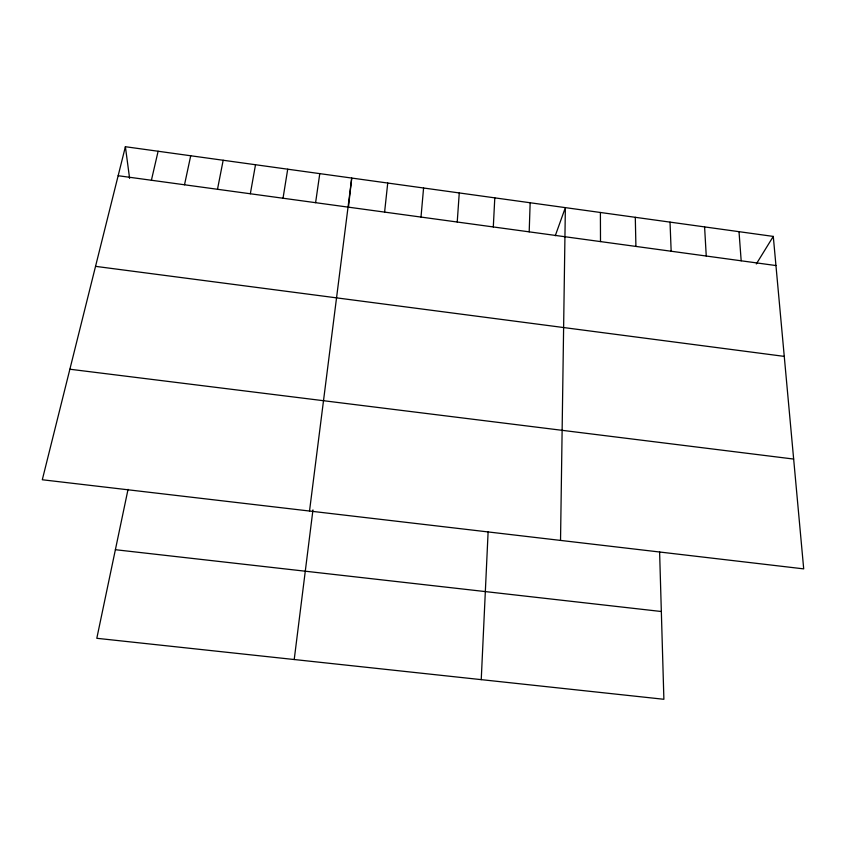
<?xml version="1.0" encoding="UTF-8"?>
<svg xmlns="http://www.w3.org/2000/svg" width="846" height="846" viewBox="0 0 846 846"><rect width="100%" height="100%" fill="white"/><g stroke="black" fill="none" stroke-linecap="round" stroke-linejoin="round"><path stroke-width="1.27" d="M560.528 540.404L565.361 207.63L555.262 235.748M529.194 231.846L530.156 202.754M481.237 679.645L488.121 531.743M493.303 226.95L494.794 197.858M457.231 222.022L459.262 192.941M421.001 217.073L423.582 188.002M384.602 212.103L387.732 183.032M348.425 207.513L351.725 178.051L309.52 511.026M294.218 659.531L312.957 509.916M315.6 202.68L319.777 173.631M283.029 198.228L287.714 169.189M250.331 193.766L255.513 164.727M217.496 189.282L223.175 160.254M128.042 489.358L96.804 638.296L663.888 699.282L659.605 551.814M184.513 184.777L190.72 155.759M151.402 180.251L158.117 151.244M125.388 146.718L42.3 479.756L803.7 568.872L773.286 236.415L125.388 146.718L129.607 178.411M756.313 263.963L773.286 236.415M115.384 549.71L661.339 611.51M69.88 369.226L793.654 459.061M95.545 266.353L784.263 356.388M118.154 175.714L775.951 265.549M739.013 231.667L741.181 260.801M704.591 226.908L706.251 256.031M670.021 222.117L671.164 251.241M635.293 217.306L635.917 246.429M600.396 212.483L600.501 241.586"/></g></svg>
